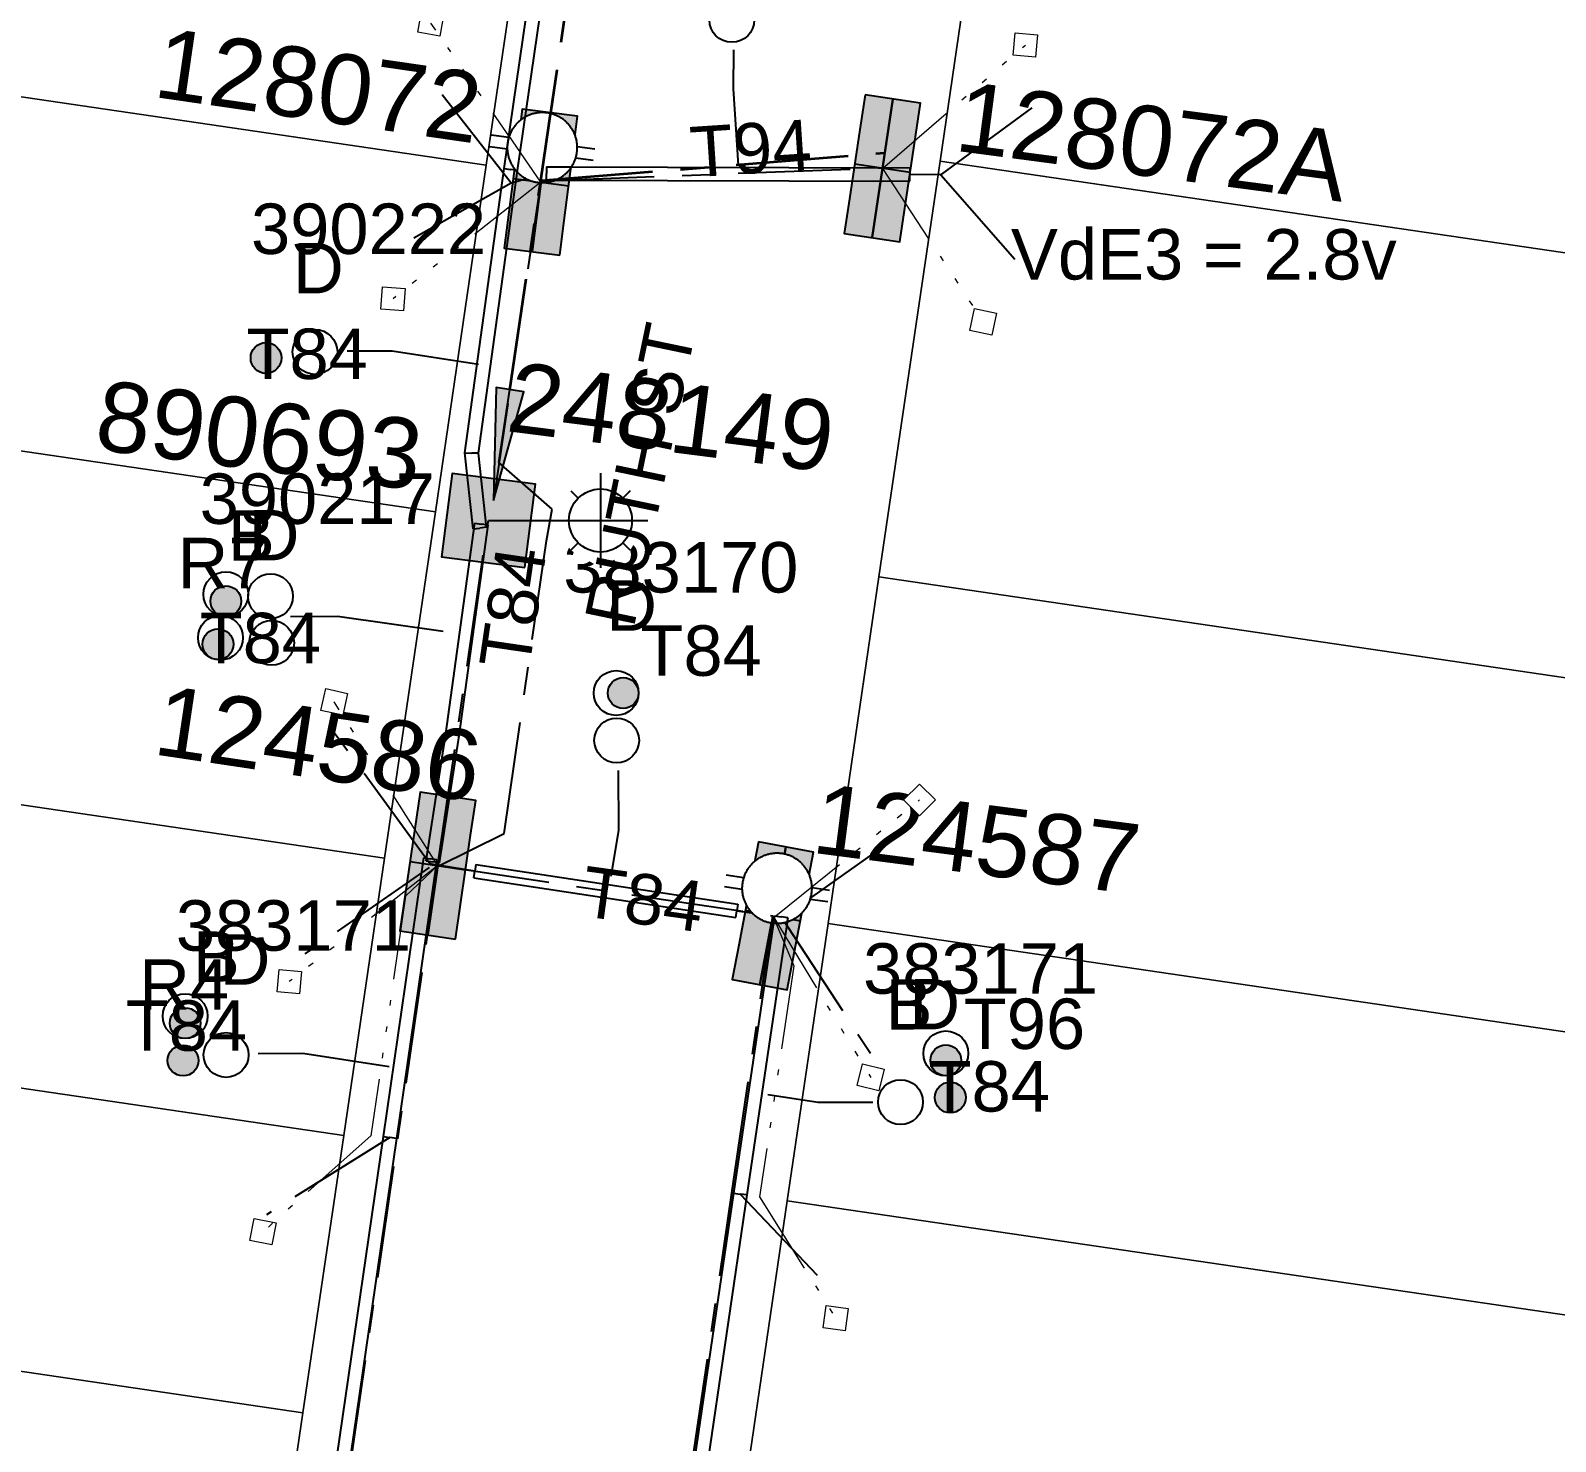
# Model space of a CAD drawing. Header units: metres. Extents: x 302924 to 304532, y 6268290 to 6269135.
# Drawn here: x 304051.4 to 304105.8, y 6268529.8 to 6268580.1 of the extents above; entities that cross this region are included whole.
import ezdxf
from ezdxf.enums import TextEntityAlignment as Align

# ---------------------------------------------------------------- set-up
doc = ezdxf.new("R2010")
doc.units = ezdxf.units.M
doc.linetypes.add('Cable Exist UG', pattern=[7, 4, -1, 1, -1])
doc.linetypes.add('PHANTOMX2', pattern=[6.6, 3, -0.75, 0.2, -0.75, 0.2, -0.75, 0.2, -0.75])
doc.layers.get('0').update_dxf_attribs({"color": 6})
for name, color, linetype, lineweight in [('_User Miscellaneous1', 30, 'Continuous', 13), ('_User Miscellaneous5', 121, 'Continuous', 13), ('_User_LV_Exist', 5, 'Continuous', 35), ('_User_LV_Final', 5, 'Continuous', 25), ('Cadastre Roads_SP_EXT', 218, 'Continuous', 15), ('Mains_LV_EXT', 163, 'Continuous', 25), ('Mains_LV_SL_EXT', 135, 'Continuous', 25), ('Services_SP_EXT', 42, 'PHANTOMX2', 20)]:
    doc.layers.add(name, color=color, linetype=linetype, lineweight=lineweight)
for name, color, linetype in [('Duct_SP_EXT', 30, 'Continuous'), ('Equip_LV_EXT', 7, 'Continuous'), ('Equip_SP_SL_EXT', 7, 'Continuous'), ('Notes_LV_MISC', 5, 'Continuous'), ('SupportsUG_SP_LV_EXT', 7, 'Continuous'), ('SupportsUG_SP_LV_SL_EXT', 7, 'Continuous'), ('Trench_SP_EXT', 7, 'Continuous')]:
    doc.layers.add(name, color=color, linetype=linetype)
doc.styles.add('COLUMN_LABEL', font='arial.ttf', dxfattribs={"height": 2})
doc.styles.add('iecARIAL', font='arial.ttf', dxfattribs={"height": 2})
doc.styles.add('ieISOCP', font='arial.ttf', dxfattribs={"height": 1.5})
doc.styles.add('POLE_LABEL', font='arial.ttf', dxfattribs={"height": 2})
doc.styles.add('SL_LABEL', font='arial.ttf', dxfattribs={"height": 2})
doc.styles.get("Standard").update_dxf_attribs({"font": 'arial.ttf'})

# ---------------------------------------------------------------- blocks, each defined once
blk = doc.blocks.new('COLUMN_EXT')
blk.add_hatch(color=256).paths.add_polyline_path([(1.5, -1.5), (1.5, 1.5), (-1.5, 1.5), (-1.5, -1.5)])
blk.add_lwpolyline([(1.5, 1.5), (-1.5, 1.5), (-1.5, -1.5), (1.5, -1.5)], close=True)
at = {"flags": 1}
blk.add_attdef('Z', (-1.813, 2.351), '', height=0.2, rotation=180, dxfattribs=at)
at = {"flags": 9}
for tag, p in [('STREETNAME', (-1.813, 1.6)), ('SUBURB', (-1.813, 1.8)), ('NOTES', (-1.813, 2)), ('LOCATION', (-1.813, 1.4)), ('LEGEND', (-1.813, 1.2)), ('USAGE', (-1.813, 1)), ('COLUMN_TYPE', (-1.813, 0.4)), ('OWNED_BY', (-1.813, 0.6)), ('STATE', (-1.813, 0.8))]:
    blk.add_attdef(tag, text='', height=0.2, rotation=180, dxfattribs=at).set_placement(p, align=Align.MIDDLE_LEFT)
for tag, style, p in [('STRUCTURE_PLANT_NUMBER', 'POLE_LABEL', (-1.813, -0.031)), ('STREET_CODE', 'COLUMN_LABEL', (-1.813, 0.2))]:
    blk.add_attdef(tag, text='', height=0.2, rotation=180, dxfattribs=dict(at, style=style)).set_placement(p, align=Align.MIDDLE_LEFT)
at = {"style": 'COLUMN_LABEL', "width": 0.9, "flags": 8}
blk.add_attdef('ASSET_NUM', text='', height=2, rotation=270, dxfattribs=at).set_placement((2, -4), align=Align.MIDDLE_LEFT)
blk = doc.blocks.new('PILLAR_EXT')
blk.add_hatch(color=256).paths.add_polyline_path([(-2.5, 1), (-2.5, -1), (2.5, -1), (2.5, 1)])
for p, q in [((0, 1), (0, -1)), ((-2.5, 0), (2.5, 0))]:
    blk.add_line(p, q)
at = {"ltscale": 10}
blk.add_line((2.5, 0), (-2.5, 0), dxfattribs=at)
blk.add_lwpolyline([(-2.5, -1), (-1.25, -1), (1.25, -1), (2.5, -1), (2.5, 1), (-2.5, 1)], close=True)
at = {"width": 0.9, "flags": 8}
blk.add_attdef('ASSET_NUM', text='', height=2, rotation=90, dxfattribs=at).set_placement((-2, 4), align=Align.MIDDLE_LEFT)
for tag, p, flags in [('OWNED_BY', (0, -0.2), 9), ('STATE', (0, -0.4), 9), ('SUPPORT_TYPE', (0, -0.6), 9), ('USAGE', (0, -0.8), 9), ('LEGEND', (0, -1), 9), ('LOCATION', (0, -1.2), 9), ('STREETNAME', (0, -1.8), 9), ('NOTES', (0, -1.4), 9), ('PARENT', (0, -1.6), 9), ('SUBURB', (0, -2), 1)]:
    blk.add_attdef(tag, p, '', height=0.2, dxfattribs=dict(flags=flags))
blk = doc.blocks.new('DUCT_EXT')
blk.add_circle((0, 0.8), 0.8)
at = {"flags": 1}
blk.add_attdef('Z', (0, 0), '', height=0.2, dxfattribs=at)
at = {"flags": 9}
for tag, p in [('DUCT_CODE', (0, 0)), ('XSECT_TYPE', (0, -0.2)), ('STATE', (0, -0.6)), ('FB_REFERENCE', (0, -0.4)), ('NOTES', (0, -0.8))]:
    blk.add_attdef(tag, text='', height=0.2, dxfattribs=at).set_placement(p, align=Align.MIDDLE_LEFT)
blk = doc.blocks.new('SL_LANTERN_EXT')
at = {"flags": 9}
for tag, p in [('LRATECODE', (-7.4, 0)), ('LOUTREACHVOCAB', (-7.2, 0)), ('LOUTREACH', (-7, 0)), ('LANTNUMBER', (-6.6, 0)), ('LNEW', (-6.4, 0)), ('LMASTVOCAB', (-6.2, 0)), ('LMAST', (-6, 0)), ('LLAMPVOCAB', (-5.8, 0)), ('LLAMP', (-5.6, 0)), ('LEXIST', (-5.4, 0)), ('LCHARGE3PERCENT', (-5.2, 0)), ('LCHARGE3', (-5, 0)), ('LCHARGE2PERCENT', (-4.8, 0)), ('LCHARGE2', (-4.6, 0)), ('LCHARGE1PERCENT', (-4.4, 0)), ('LCHARGE1', (-4.2, 0)), ('LCATEGORY', (-4, 0)), ('LBRACKETVOCAB', (-3.8, 0)), ('LBRACKET', (-3.6, 0)), ('LKINGHEIGHT', (-3.4, 0)), ('CREPLACE', (-3.2, 0)), ('CREMOVE', (-3, 0)), ('CNUMBER', (-2.8, 0)), ('CNEW', (-2.6, 0)), ('CEXIST', (-2.4, 0)), ('USAGE', (-2.2, 0)), ('STATE', (-2, 0)), ('OWNED_BY', (-1.8, 0)), ('ORIENTATION', (-1.6, 0)), ('OPERATING_VOLTAGE', (-1.4, 0)), ('NO_PHASES', (-1.2, 0)), ('LANTERN_TYPE', (-1, 0)), ('LANTERN_PURPOSE', (-0.8, 0)), ('CONTROL_TYPE', (-0.6, 0)), ('CONSTRUCTED_VOLTAGE', (-0.4, 0))]:
    blk.add_attdef(tag, text='', height=0.001, rotation=270, dxfattribs=at).set_placement(p, align=Align.MIDDLE_LEFT)
at = {"style": 'SL_LABEL', "flags": 9}
blk.add_attdef('STREET_CODE', text='', height=0.001, rotation=270, dxfattribs=at).set_placement((0.001, 0), align=Align.MIDDLE_LEFT)
at = {"flags": 1}
blk.add_attdef('Z', (0, 0), '', height=0.001, rotation=270, dxfattribs=at)
at = {"width": 0.9}
blk.add_attdef('LNUMBER', text='', height=1, dxfattribs=at).set_placement((7, -1), align=Align.MIDDLE_LEFT)
at = {"flags": 9}
for tag, p in [('LREMOVE', (0, -7.6)), ('LREPLACE', (0, -7.8)), ('LTYPE', (0, -8)), ('LTYPEVOCAB', (0, -8.2)), ('LEGEND', (0, -8.4)), ('SUBURB', (0, -8.6)), ('STREETNAME', (0, -8.8)), ('LOCATION', (0, -9)), ('NOTES', (0, -9.2)), ('MAINTAINED_BY', (0, -9.863))]:
    blk.add_attdef(tag, text='', height=0.001, dxfattribs=at).set_placement(p, align=Align.MIDDLE_LEFT)
blk.add_attdef('OPERATED_BY', (0, -9.607), '', height=0.001, dxfattribs=at)
at = {"transparency": 33554687}
blk.add_wipeout([(5.688, 0), (5.061, -1.061), (4, -1.688), (2.939, -1.061), (2.313, 0), (2.939, 1.061), (4, 1.687), (5.061, 1.061)], dxfattribs=at)
for p, q in [((4, 1.687), (4, 0)), ((2.939, 1.061), (3.205, 0.795)), ((5.061, 1.061), (4.795, 0.795)), ((0, 0), (4, 0)), ((4, 0), (5.688, 0)), ((4, 0), (4, -1.688)), ((2.939, -1.061), (3.205, -0.795)), ((5.061, -1.061), (4.795, -0.795))]:
    blk.add_line(p, q)
blk.add_circle((4, 0), 1.125)
blk = doc.blocks.new('CCP_EXT')
at = {"flags": 9}
for tag, p in [('OWNED_BY', (0, -1)), ('USAGE', (0, -1.2)), ('LEGEND', (0, -1.4)), ('LIFE_SUPPORT', (0, -1.6)), ('STATE', (0, -1.8)), ('NOTES', (0, -2))]:
    blk.add_attdef(tag, text='', height=0.2, dxfattribs=at).set_placement(p, align=Align.MIDDLE_LEFT)
at = {"transparency": 33554687}
blk.add_wipeout([(0, 0.566), (0.566, 0), (0, -0.566), (-0.566, 0)], dxfattribs=at)
blk.add_lwpolyline([(-0.566, 0), (0, 0.566), (0.566, 0), (0, -0.566), (-0.566, 0)])
at = {"flags": 1}
blk.add_attdef('Z', (0, 0), '', height=0.2, dxfattribs=at)
at = {"flags": 9}
for tag, p in [('CCP_TYPE', (0, 0)), ('OPERATING_VOLTAGE', (0, -0.6)), ('CONSTRUCTED_VOLTAGE', (0, -0.2)), ('NO_PHASES', (0, -0.4)), ('ORIENTATION', (0, -0.8))]:
    blk.add_attdef(tag, text='', height=0.2, dxfattribs=at).set_placement(p, align=Align.MIDDLE_LEFT)
blk = doc.blocks.new('LV_UG_LINKS_OPEN_EXT')
at = {"layer": 'Equip_LV_EXT'}
for tag, height, flags, p in [('ACTUAL_STATUS', 0.167, 9, (3.167, -1.667)), ('CONSTRUCTED_VOLTAGE', 0.167, 9, (3.167, -1.833)), ('NO_PHASES', 0.167, 9, (3.167, -2)), ('OPERATING_VOLTAGE', 0.2, 9, (3, -2.6)), ('ORIENTATION', 0.2, 9, (3, -2.8)), ('STATE', 0.2, 9, (3, -3)), ('SWITCH_TYPE', 0.2, 9, (3, -3.2)), ('OWNED_BY', 0.2, 9, (3, -3.8)), ('USAGE', 0.2, 9, (3, -3.4)), ('NOTES', 0.2, 9, (3, -3.6)), ('OPERATED_BY', 0.2, 9, (3, -4)), ('MAINTAINED_BY', 0.2, 9, (3, -4.2)), ('NUMBER_OF_PHASES', 0.2, 9, (3, -4.4)), ('TYPE', 0.2, 9, (3, -4.6)), ('Z', 0.2, 1, (3, -4.8))]:
    blk.add_attdef(tag, text='', height=height, dxfattribs=dict(at, flags=flags)).set_placement(p, align=Align.MIDDLE_LEFT)
at = {"transparency": 33554687}
blk.add_wipeout([(4, 1.25), (3.969, 1.25), (3.939, 1.248), (3.908, 1.247), (3.877, 1.244), (3.847, 1.241), (3.817, 1.236), (3.786, 1.232), (3.756, 1.226), (3.726, 1.22), (3.696, 1.213), (3.667, 1.205), (3.637, 1.196), (3.608, 1.187), (3.579, 1.177), (3.55, 1.166), (3.522, 1.155), (3.493, 1.143), (3.466, 1.13), (3.438, 1.117), (3.411, 1.102), (3.384, 1.088), (3.357, 1.072), (3.331, 1.056), (3.306, 1.039), (3.28, 1.022), (3.255, 1.004), (3.231, 0.985), (3.207, 0.966), (3.184, 0.947), (3.161, 0.926), (3.138, 0.905), (3.116, 0.884), (3.095, 0.862), (3.074, 0.839), (3.053, 0.816), (3.034, 0.793), (3.015, 0.769), (2.996, 0.745), (2.978, 0.72), (2.961, 0.694), (2.944, 0.669), (2.928, 0.643), (2.912, 0.616), (2.898, 0.589), (2.883, 0.562), (2.87, 0.534), (2.857, 0.507), (2.845, 0.478), (2.834, 0.45), (2.823, 0.421), (2.813, 0.392), (2.804, 0.363), (2.795, 0.333), (2.787, 0.304), (2.78, 0.274), (2.774, 0.244), (2.768, 0.214), (2.764, 0.183), (2.759, 0.153), (2.756, 0.123), (2.753, 0.092), (2.752, 0.061), (2.75, 0.031), (2.75, 0), (2.75, -0.031), (2.752, -0.061), (2.753, -0.092), (2.756, -0.123), (2.759, -0.153), (2.764, -0.183), (2.768, -0.214), (2.774, -0.244), (2.78, -0.274), (2.787, -0.304), (2.795, -0.333), (2.804, -0.363), (2.813, -0.392), (2.823, -0.421), (2.834, -0.45), (2.845, -0.478), (2.857, -0.507), (2.87, -0.534), (2.883, -0.562), (2.898, -0.589), (2.912, -0.616), (2.928, -0.643), (2.944, -0.669), (2.961, -0.694), (2.978, -0.72), (2.996, -0.745), (3.015, -0.769), (3.034, -0.793), (3.053, -0.816), (3.074, -0.839), (3.095, -0.862), (3.116, -0.884), (3.138, -0.905), (3.161, -0.926), (3.184, -0.947), (3.207, -0.966), (3.231, -0.985), (3.255, -1.004), (3.28, -1.022), (3.306, -1.039), (3.331, -1.056), (3.357, -1.072), (3.384, -1.088), (3.411, -1.102), (3.438, -1.117), (3.466, -1.13), (3.493, -1.143), (3.522, -1.155), (3.55, -1.166), (3.579, -1.177), (3.608, -1.187), (3.637, -1.196), (3.667, -1.205), (3.696, -1.213), (3.726, -1.22), (3.756, -1.226), (3.786, -1.232), (3.817, -1.236), (3.847, -1.241), (3.877, -1.244), (3.908, -1.247), (3.939, -1.248), (3.969, -1.25), (4, -1.25), (4.031, -1.25), (4.061, -1.248), (4.092, -1.247), (4.123, -1.244), (4.153, -1.241), (4.183, -1.236), (4.214, -1.232), (4.244, -1.226), (4.274, -1.22), (4.304, -1.213), (4.333, -1.205), (4.363, -1.196), (4.392, -1.187), (4.421, -1.177), (4.45, -1.166), (4.478, -1.155), (4.507, -1.143), (4.534, -1.13), (4.562, -1.117), (4.589, -1.102), (4.616, -1.088), (4.643, -1.072), (4.669, -1.056), (4.694, -1.039), (4.72, -1.022), (4.745, -1.004), (4.769, -0.985), (4.793, -0.966), (4.816, -0.947), (4.839, -0.926), (4.862, -0.905), (4.884, -0.884), (4.905, -0.862), (4.926, -0.839), (4.947, -0.816), (4.966, -0.793), (4.985, -0.769), (5.004, -0.745), (5.022, -0.72), (5.039, -0.694), (5.056, -0.669), (5.072, -0.643), (5.088, -0.616), (5.102, -0.589), (5.117, -0.562), (5.13, -0.534), (5.143, -0.507), (5.155, -0.478), (5.166, -0.45), (5.177, -0.421), (5.187, -0.392), (5.196, -0.363), (5.205, -0.333), (5.213, -0.304), (5.22, -0.274), (5.226, -0.244), (5.232, -0.214), (5.236, -0.183), (5.241, -0.153), (5.244, -0.123), (5.247, -0.092), (5.248, -0.061), (5.25, -0.031), (5.25, 0), (5.25, 0.031), (5.248, 0.061), (5.247, 0.092), (5.244, 0.123), (5.241, 0.153), (5.236, 0.183), (5.232, 0.214), (5.226, 0.244), (5.22, 0.274), (5.213, 0.304), (5.205, 0.333), (5.196, 0.363), (5.187, 0.392), (5.177, 0.421), (5.166, 0.45), (5.155, 0.478), (5.143, 0.507), (5.13, 0.534), (5.117, 0.562), (5.102, 0.589), (5.088, 0.616), (5.072, 0.643), (5.056, 0.669), (5.039, 0.694), (5.022, 0.72), (5.004, 0.745), (4.985, 0.769), (4.966, 0.793), (4.947, 0.816), (4.926, 0.839), (4.905, 0.862), (4.884, 0.884), (4.862, 0.905), (4.839, 0.926), (4.816, 0.947), (4.793, 0.966), (4.769, 0.985), (4.745, 1.004), (4.72, 1.022), (4.694, 1.039), (4.669, 1.056), (4.643, 1.072), (4.616, 1.088), (4.589, 1.102), (4.562, 1.117), (4.534, 1.13), (4.507, 1.143), (4.478, 1.155), (4.45, 1.166), (4.421, 1.177), (4.392, 1.187), (4.363, 1.196), (4.333, 1.205), (4.304, 1.213), (4.274, 1.22), (4.244, 1.226), (4.214, 1.232), (4.183, 1.236), (4.153, 1.241), (4.123, 1.244), (4.092, 1.247), (4.061, 1.248), (4.031, 1.25)], dxfattribs=at).dxf.layer = 'Equip_LV_EXT'
at = {"layer": 'Equip_LV_EXT'}
for p, q in [((3.792, 1.863), (3.792, 1.232)), ((4.208, 1.863), (4.208, 1.232)), ((3.792, -1.232), (3.792, -1.863)), ((4.208, -1.232), (4.208, -1.863))]:
    blk.add_line(p, q, dxfattribs=at)
at = {"layer": 'Equip_LV_EXT', "flags": 128}
blk.add_lwpolyline([(4, 1.25), (3.969, 1.25), (3.939, 1.248), (3.908, 1.247), (3.877, 1.244), (3.847, 1.241), (3.817, 1.236), (3.786, 1.232), (3.756, 1.226), (3.726, 1.22), (3.696, 1.213), (3.667, 1.205), (3.637, 1.196), (3.608, 1.187), (3.579, 1.177), (3.55, 1.166), (3.522, 1.155), (3.493, 1.143), (3.466, 1.13), (3.438, 1.117), (3.411, 1.102), (3.384, 1.088), (3.357, 1.072), (3.331, 1.056), (3.306, 1.039), (3.28, 1.022), (3.255, 1.004), (3.231, 0.985), (3.207, 0.966), (3.184, 0.947), (3.161, 0.926), (3.138, 0.905), (3.116, 0.884), (3.095, 0.862), (3.074, 0.839), (3.053, 0.816), (3.034, 0.793), (3.015, 0.769), (2.996, 0.745), (2.978, 0.72), (2.961, 0.694), (2.944, 0.669), (2.928, 0.643), (2.912, 0.616), (2.898, 0.589), (2.883, 0.562), (2.87, 0.534), (2.857, 0.507), (2.845, 0.478), (2.834, 0.45), (2.823, 0.421), (2.813, 0.392), (2.804, 0.363), (2.795, 0.333), (2.787, 0.304), (2.78, 0.274), (2.774, 0.244), (2.768, 0.214), (2.764, 0.183), (2.759, 0.153), (2.756, 0.123), (2.753, 0.092), (2.752, 0.061), (2.75, 0.031), (2.75, 0), (2.75, -0.031), (2.752, -0.061), (2.753, -0.092), (2.756, -0.123), (2.759, -0.153), (2.764, -0.183), (2.768, -0.214), (2.774, -0.244), (2.78, -0.274), (2.787, -0.304), (2.795, -0.333), (2.804, -0.363), (2.813, -0.392), (2.823, -0.421), (2.834, -0.45), (2.845, -0.478), (2.857, -0.507), (2.87, -0.534), (2.883, -0.562), (2.898, -0.589), (2.912, -0.616), (2.928, -0.643), (2.944, -0.669), (2.961, -0.694), (2.978, -0.72), (2.996, -0.745), (3.015, -0.769), (3.034, -0.793), (3.053, -0.816), (3.074, -0.839), (3.095, -0.862), (3.116, -0.884), (3.138, -0.905), (3.161, -0.926), (3.184, -0.947), (3.207, -0.966), (3.231, -0.985), (3.255, -1.004), (3.28, -1.022), (3.306, -1.039), (3.331, -1.056), (3.357, -1.072), (3.384, -1.088), (3.411, -1.102), (3.438, -1.117), (3.466, -1.13), (3.493, -1.143), (3.522, -1.155), (3.55, -1.166), (3.579, -1.177), (3.608, -1.187), (3.637, -1.196), (3.667, -1.205), (3.696, -1.213), (3.726, -1.22), (3.756, -1.226), (3.786, -1.232), (3.817, -1.236), (3.847, -1.241), (3.877, -1.244), (3.908, -1.247), (3.939, -1.248), (3.969, -1.25), (4, -1.25), (4.031, -1.25), (4.061, -1.248), (4.092, -1.247), (4.123, -1.244), (4.153, -1.241), (4.183, -1.236), (4.214, -1.232), (4.244, -1.226), (4.274, -1.22), (4.304, -1.213), (4.333, -1.205), (4.363, -1.196), (4.392, -1.187), (4.421, -1.177), (4.45, -1.166), (4.478, -1.155), (4.507, -1.143), (4.534, -1.13), (4.562, -1.117), (4.589, -1.102), (4.616, -1.088), (4.643, -1.072), (4.669, -1.056), (4.694, -1.039), (4.72, -1.022), (4.745, -1.004), (4.769, -0.985), (4.793, -0.966), (4.816, -0.947), (4.839, -0.926), (4.862, -0.905), (4.884, -0.884), (4.905, -0.862), (4.926, -0.839), (4.947, -0.816), (4.966, -0.793), (4.985, -0.769), (5.004, -0.745), (5.022, -0.72), (5.039, -0.694), (5.056, -0.669), (5.072, -0.643), (5.088, -0.616), (5.102, -0.589), (5.117, -0.562), (5.13, -0.534), (5.143, -0.507), (5.155, -0.478), (5.166, -0.45), (5.177, -0.421), (5.187, -0.392), (5.196, -0.363), (5.205, -0.333), (5.213, -0.304), (5.22, -0.274), (5.226, -0.244), (5.232, -0.214), (5.236, -0.183), (5.241, -0.153), (5.244, -0.123), (5.247, -0.092), (5.248, -0.061), (5.25, -0.031), (5.25, 0), (5.25, 0.031), (5.248, 0.061), (5.247, 0.092), (5.244, 0.123), (5.241, 0.153), (5.236, 0.183), (5.232, 0.214), (5.226, 0.244), (5.22, 0.274), (5.213, 0.304), (5.205, 0.333), (5.196, 0.363), (5.187, 0.392), (5.177, 0.421), (5.166, 0.45), (5.155, 0.478), (5.143, 0.507), (5.13, 0.534), (5.117, 0.562), (5.102, 0.589), (5.088, 0.616), (5.072, 0.643), (5.056, 0.669), (5.039, 0.694), (5.022, 0.72), (5.004, 0.745), (4.985, 0.769), (4.966, 0.793), (4.947, 0.816), (4.926, 0.839), (4.905, 0.862), (4.884, 0.884), (4.862, 0.905), (4.839, 0.926), (4.816, 0.947), (4.793, 0.966), (4.769, 0.985), (4.745, 1.004), (4.72, 1.022), (4.694, 1.039), (4.669, 1.056), (4.643, 1.072), (4.616, 1.088), (4.589, 1.102), (4.562, 1.117), (4.534, 1.13), (4.507, 1.143), (4.478, 1.155), (4.45, 1.166), (4.421, 1.177), (4.392, 1.187), (4.363, 1.196), (4.333, 1.205), (4.304, 1.213), (4.274, 1.22), (4.244, 1.226), (4.214, 1.232), (4.183, 1.236), (4.153, 1.241), (4.123, 1.244), (4.092, 1.247), (4.061, 1.248), (4.031, 1.25)], close=True, dxfattribs=at)
blk = doc.blocks.new('CABLE_LARGE_EXT')
h = blk.add_hatch(color=256)
edge = h.paths.add_edge_path()
edge.add_arc((0, 0.55), 0.55, 0, 360)
blk.add_circle((0, 0.55), 0.55)
at = {"flags": 1}
blk.add_attdef('Z', (0, 0), '', height=0.2, dxfattribs=at)
at = {"flags": 9}
for tag, p in [('COND_CODE', (0, 0)), ('XSECT_SIZE', (0, -0.6)), ('STATE', (0, -0.4)), ('FB_REFERENCE', (0, -0.2)), ('NOTES', (0, -0.8))]:
    blk.add_attdef(tag, text='', height=0.2, dxfattribs=at).set_placement(p, align=Align.MIDDLE_LEFT)
blk = doc.blocks.new('ARROW')
h = blk.add_hatch(color=256)
h.dxf.hatch_style = 1
h.paths.add_polyline_path([(-4, 0), (0, -0.5), (0, 0.5)])
blk.add_line((-0.5, 0), (-4, 0))
at = {"flags": 128}
blk.add_lwpolyline([(-4, 0), (0, -0.5), (0, 0.5)], close=True, dxfattribs=at)
blk.add_circle((0, 0), 0.0001)

msp = doc.modelspace()

# ---------------------------------------------------------------- linework, layer by layer
at = {"layer": '_User Miscellaneous1', "transparency": 33554687}
for p, q in [((304068.2599, 6268575.1839), (304071.85, 6268599.7592)), ((304068.7349, 6268575.1146), (304072.325, 6268599.6898)), ((304066.8661, 6268565.035), (304068.2596, 6268575.1819)), ((304067.3497, 6268565.0283), (304068.7352, 6268575.1166)), ((304068.2596, 6268575.1819), (304068.4974, 6268575.1492)), ((304068.2599, 6268575.1839), (304068.4974, 6268575.1492)), ((304068.7352, 6268575.1166), (304068.4974, 6268575.1492)), ((304068.7349, 6268575.1146), (304068.4974, 6268575.1492)), ((304069.7755, 6268575.2493), (304069.7748, 6268575.0093)), ((304069.7755, 6268575.2493), (304082.7433, 6268575.2131)), ((304082.7433, 6268575.2131), (304082.7426, 6268574.9731)), ((304069.7741, 6268574.7693), (304069.7748, 6268575.0093)), ((304069.7741, 6268574.7693), (304082.7419, 6268574.7331)), ((304082.7419, 6268574.7331), (304082.7426, 6268574.9731)), ((304067.1613, 6268562.3284), (304066.8661, 6268565.035)), ((304066.8661, 6268565.035), (304067.1079, 6268565.0317)), ((304067.3497, 6268565.0283), (304067.1079, 6268565.0317)), ((304067.6385, 6268562.3804), (304067.3497, 6268565.0283)), ((304066.1885, 6268555.0131), (304067.2129, 6268562.524)), ((304066.6635, 6268554.9435), (304067.6885, 6268562.4592)), ((304067.1613, 6268562.3284), (304067.3999, 6268562.3544)), ((304067.2129, 6268562.524), (304067.4507, 6268562.4916)), ((304067.6385, 6268562.3804), (304067.3999, 6268562.3544)), ((304067.6885, 6268562.4592), (304067.4507, 6268562.4916)), ((304065.4789, 6268550.4813), (304066.1885, 6268555.0131)), ((304066.1885, 6268555.0131), (304066.426, 6268554.9783)), ((304065.9532, 6268550.407), (304066.6635, 6268554.9435)), ((304066.6635, 6268554.9435), (304066.426, 6268554.9783)), ((304065.39, 6268550.5852), (304063.9505, 6268540.6351)), ((304065.8651, 6268550.5165), (304064.4255, 6268540.5664)), ((304065.39, 6268550.5852), (304065.6275, 6268550.5508)), ((304065.4789, 6268550.4813), (304065.7161, 6268550.4442)), ((304065.8651, 6268550.5165), (304065.6275, 6268550.5508)), ((304065.9532, 6268550.407), (304065.7161, 6268550.4442)), ((304067.1772, 6268549.8719), (304067.2133, 6268550.1092)), ((304067.2493, 6268550.3465), (304067.2133, 6268550.1092)), ((304067.2493, 6268550.3465), (304076.6057, 6268548.925)), ((304067.1772, 6268549.8719), (304076.5336, 6268548.4504)), ((304077.9082, 6268548.5094), (304076.4495, 6268538.6222)), ((304076.5336, 6268548.4504), (304076.5697, 6268548.6877)), ((304076.6057, 6268548.925), (304076.5697, 6268548.6877)), ((304077.9082, 6268548.5094), (304078.1456, 6268548.4743)), ((304078.383, 6268548.4393), (304078.1456, 6268548.4743)), ((304078.383, 6268548.4393), (304076.9244, 6268538.5522)), ((304063.9505, 6268540.6354), (304058.8792, 6268505.8475)), ((304064.4255, 6268540.5662), (304059.3541, 6268505.7783)), ((304063.9505, 6268540.6354), (304064.188, 6268540.6008)), ((304063.9505, 6268540.6351), (304064.188, 6268540.6008)), ((304064.4255, 6268540.5664), (304064.188, 6268540.6008)), ((304064.4255, 6268540.5662), (304064.188, 6268540.6008)), ((304076.4495, 6268538.6221), (304074.995, 6268528.7306)), ((304076.9244, 6268538.5523), (304075.4699, 6268528.6608)), ((304076.4495, 6268538.6222), (304076.6869, 6268538.5872)), ((304076.4495, 6268538.6221), (304076.6869, 6268538.5872)), ((304076.9244, 6268538.5522), (304076.6869, 6268538.5872)), ((304076.9244, 6268538.5523), (304076.6869, 6268538.5872))]:
    msp.add_line(p, q, dxfattribs=at)
at = {"layer": '_User Miscellaneous5', "linetype": 'Continuous', "transparency": 33554597}
for points in [[(304069.8067, 6268590.1455), (304038.1448, 6268594.7978), (304035.9643, 6268579.9564), (304067.6262, 6268575.3041), (304069.8067, 6268590.1455)], [(304120.2677, 6268582.7305), (304085.6369, 6268587.8194), (304083.8196, 6268575.4519), (304118.4497, 6268570.3629), (304120.2677, 6268582.7305)], [(304067.6262, 6268575.3041), (304035.9643, 6268579.9564), (304034.1471, 6268567.5888), (304065.8091, 6268562.9356), (304067.6262, 6268575.3041)], [(304118.4497, 6268570.3629), (304083.8196, 6268575.4519), (304081.6392, 6268560.6104), (304116.2691, 6268555.5215), (304118.4497, 6268570.3629)], [(304065.8091, 6268562.9356), (304034.1471, 6268567.5888), (304032.33, 6268555.2202), (304063.9918, 6268550.568), (304065.8091, 6268562.9356)], [(304116.2691, 6268555.5215), (304081.6392, 6268560.6104), (304079.8211, 6268548.2419), (304114.4509, 6268543.153), (304116.2691, 6268555.5215)], [(304063.9918, 6268550.568), (304032.33, 6268555.2202), (304030.8761, 6268545.3257), (304062.5379, 6268540.6734), (304063.9918, 6268550.568)], [(304114.4509, 6268543.153), (304079.8211, 6268548.2419), (304078.3671, 6268538.3472), (304112.997, 6268533.2584), (304114.4509, 6268543.153)], [(304062.5379, 6268540.6734), (304030.8761, 6268545.3257), (304029.4222, 6268535.432), (304034.0286, 6268534.7546), (304042.631, 6268533.4908), (304049.6861, 6268532.4538), (304061.084, 6268530.7788), (304062.5379, 6268540.6734)], [(304112.997, 6268533.2584), (304078.3671, 6268538.3472), (304076.9133, 6268528.4517), (304092.1655, 6268526.2111), (304104.533, 6268524.3937), (304111.543, 6268523.3638), (304112.997, 6268533.2584)], [(304061.084, 6268530.7788), (304049.6861, 6268532.4538), (304048.6655, 6268525.5079), (304050.2138, 6268525.2801), (304049.4426, 6268520.032), (304049.2993, 6268520.0529), (304048.7732, 6268516.4757), (304048.9166, 6268516.4548), (304047.6794, 6268508.0345), (304047.536, 6268508.0555), (304046.7292, 6268502.564), (304051.7757, 6268501.823), (304057.4488, 6268506.0418), (304061.084, 6268530.7788)]]:
    msp.add_lwpolyline(points, close=True, dxfattribs=at)
at = {"layer": 'Duct_SP_EXT'}
for p, q in [((304082.7433, 6268575.2131), (304082.7426, 6268574.9731)), ((304082.7419, 6268574.7331), (304082.7426, 6268574.9731)), ((304067.1613, 6268562.3284), (304066.8661, 6268565.035)), ((304066.8661, 6268565.035), (304067.1079, 6268565.0317)), ((304067.3497, 6268565.0283), (304067.1079, 6268565.0317)), ((304066.1885, 6268555.0131), (304067.2129, 6268562.524)), ((304067.1613, 6268562.3284), (304067.3999, 6268562.3544)), ((304065.4789, 6268550.4813), (304066.1885, 6268555.0131)), ((304066.1885, 6268555.0131), (304066.426, 6268554.9783)), ((304065.9532, 6268550.407), (304066.6635, 6268554.9435)), ((304066.6635, 6268554.9435), (304066.426, 6268554.9783)), ((304065.39, 6268550.5852), (304063.9505, 6268540.6351)), ((304065.8651, 6268550.5165), (304064.4255, 6268540.5664)), ((304065.39, 6268550.5852), (304065.6275, 6268550.5508)), ((304065.4789, 6268550.4813), (304065.7161, 6268550.4442)), ((304065.8651, 6268550.5165), (304065.6275, 6268550.5508)), ((304065.9532, 6268550.407), (304065.7161, 6268550.4442)), ((304067.1772, 6268549.8719), (304067.2133, 6268550.1092)), ((304067.2493, 6268550.3465), (304067.2133, 6268550.1092)), ((304063.9505, 6268540.6354), (304064.188, 6268540.6008)), ((304063.9505, 6268540.6351), (304064.188, 6268540.6008)), ((304064.4255, 6268540.5664), (304064.188, 6268540.6008)), ((304064.4255, 6268540.5662), (304064.188, 6268540.6008)), ((304076.4495, 6268538.6221), (304074.995, 6268528.7306)), ((304076.9244, 6268538.5523), (304075.4699, 6268528.6608)), ((304076.4495, 6268538.6222), (304076.6869, 6268538.5872)), ((304076.4495, 6268538.6221), (304076.6869, 6268538.5872)), ((304076.9244, 6268538.5522), (304076.6869, 6268538.5872)), ((304076.9244, 6268538.5523), (304076.6869, 6268538.5872))]:
    msp.add_line(p, q, dxfattribs=at)
for points in [[(304076.4433, 6268579.4141), (304076.4424, 6268578.0229), (304076.61, 6268575.3036)], [(304062.6646, 6268568.6818), (304064.2682, 6268568.6741), (304067.3437, 6268568.1963)], [(304060.6432, 6268559.2022), (304062.3214, 6268559.2056), (304066.0912, 6268558.6759)], [(304072.3317, 6268553.7041), (304072.3396, 6268551.5619), (304072.0725, 6268549.9261)], [(304059.4807, 6268543.6048), (304061.078, 6268543.6097), (304064.1566, 6268543.1335)], [(304081.417, 6268541.8531), (304079.4708, 6268541.8551), (304077.6728, 6268542.1311)]]:
    msp.add_lwpolyline(points, dxfattribs=at)
at = {"layer": 'Trench_SP_EXT', "linetype": 'Cable Exist UG'}
for points in [[(304068.5174, 6268574.6661), (304065.8111, 6268578.1229)], [(304083.8829, 6268574.9849), (304087.469, 6268577.6185)], [(304068.5174, 6268574.6661), (304064.4765, 6268572.3778)], [(304069.7748, 6268575.0094), (304068.5174, 6268574.6661)], [(304082.7426, 6268574.9731), (304083.8829, 6268574.9849)], [(304083.8526, 6268574.9534), (304086.7884, 6268571.6123)], [(304065.6195, 6268550.3595), (304062.2029, 6268555.0473)], [(304078.1798, 6268548.437), (304082.7055, 6268551.6279)], [(304067.2133, 6268550.1092), (304065.6056, 6268550.3742)], [(304076.5697, 6268548.6877), (304078.1456, 6268548.4744)]]:
    msp.add_lwpolyline(points, dxfattribs=at)

# ---------------------------------------------------------------- block references
at = {"layer": 'Duct_SP_EXT', "rotation": 90.09962442912095}
for name, p in [('DUCT_EXT', (304077.1886, 6268580.4908)), ('DUCT_EXT', (304073.0619, 6268556.4673)), ('CABLE_LARGE_EXT', (304073.0619, 6268556.4673)), ('DUCT_EXT', (304073.079, 6268554.7755))]:
    msp.add_blockref(name, p, dxfattribs=at)
at = {"layer": 'Duct_SP_EXT'}
for name, p in [('DUCT_EXT', (304061.5134, 6268567.8383)), ('CABLE_LARGE_EXT', (304059.7682, 6268567.8735)), ('DUCT_EXT', (304058.3325, 6268559.1927)), ('DUCT_EXT', (304059.9271, 6268559.1214)), ('CABLE_LARGE_EXT', (304058.3325, 6268559.1926)), ('DUCT_EXT', (304058.1394, 6268557.641)), ('DUCT_EXT', (304059.9658, 6268557.4546)), ('CABLE_LARGE_EXT', (304058.0491, 6268557.6574)), ('DUCT_EXT', (304056.8789, 6268544.1347)), ('CABLE_LARGE_EXT', (304056.8789, 6268544.1347)), ('DUCT_EXT', (304058.3398, 6268542.7488)), ('DUCT_EXT', (304084.0257, 6268542.8053)), ('CABLE_LARGE_EXT', (304056.8048, 6268542.8011)), ('CABLE_LARGE_EXT', (304084.0258, 6268542.8053)), ('DUCT_EXT', (304082.4085, 6268541.067)), ('CABLE_LARGE_EXT', (304084.1857, 6268541.4816))]:
    msp.add_blockref(name, p, dxfattribs=at)
at = {"layer": 'SupportsUG_SP_LV_EXT'}
ref = msp.add_blockref('PILLAR_EXT', (304069.5763, 6268574.6972), dxfattribs=dict(at, rotation=82.7155033665436))
ref.add_attrib('ASSET_NUM', '128072', dxfattribs={"layer": '0', "height": 2.5, "rotation": 351.7562, "style": 'iecARIAL'}).set_placement((304067.4084, 6268577.3137), align=Align.MIDDLE_RIGHT)
ref = msp.add_blockref('PILLAR_EXT', (304081.7637, 6268575.1889), dxfattribs=dict(at, rotation=261.4547785415266))
ref.add_attrib('ASSET_NUM', '128072A', dxfattribs={"layer": '0', "height": 2.5, "rotation": 352.46862, "style": 'iecARIAL'}).set_placement((304084.4582, 6268577.066), align=Align.MIDDLE_LEFT)
ref = msp.add_blockref('PILLAR_EXT', (304065.8975, 6268550.3051), dxfattribs=dict(at, rotation=81.67745668261173))
ref.add_attrib('ASSET_NUM', '124586', dxfattribs={"layer": '0', "height": 2.5, "rotation": 351.51646, "style": 'iecARIAL'}).set_placement((304067.3975, 6268553.8051), align=Align.MIDDLE_RIGHT)
ref = msp.add_blockref('PILLAR_EXT', (304077.8532, 6268548.514), dxfattribs=dict(at, rotation=259.2277038454109))
ref.add_attrib('ASSET_NUM', '124587', dxfattribs={"layer": '0', "height": 2.5, "rotation": 352.61186, "style": 'iecARIAL'}).set_placement((304079.3532, 6268552.014), align=Align.MIDDLE_LEFT)
at = {"layer": 'SupportsUG_SP_LV_SL_EXT'}
ref = msp.add_blockref('COLUMN_EXT', (304067.7007, 6268562.6236), dxfattribs=dict(at, rotation=262.7126696675072))
ref.add_attrib('ASSET_NUM', '890693', dxfattribs={"layer": '0', "height": 2.5, "rotation": 352.71267, "style": 'COLUMN_LABEL'}).set_placement((304065.465, 6268566.1734), align=Align.TOP_RIGHT)

# ---------------------------------------------------------------- texts
at = {"layer": 'Duct_SP_EXT'}
for s, p in [('390222', (304059.2296, 6268572.1343)), ('D', (304060.7246, 6268570.731)), ('390217', (304057.3974, 6268562.5023)), ('B', (304058.401, 6268561.1889)), ('D', (304059.1423, 6268561.2015)), ('R7', (304056.6063, 6268560.2046)), ('383170', (304070.3733, 6268560.0521)), ('D', (304071.9026, 6268558.687)), ('T84', (304057.3974, 6268557.53)), ('T84', (304073.1261, 6268557.0805)), ('383171', (304056.548, 6268547.2712)), ('B', (304057.1515, 6268546.1563)), ('D', (304058.1058, 6268546.0572)), ('383171', (304081.0717, 6268545.7364)), ('R4', (304055.2364, 6268545.1605)), ('B', (304081.8744, 6268544.4542)), ('D', (304082.7188, 6268544.4656)), ('T84', (304054.7582, 6268543.6982)), ('T96', (304084.6653, 6268543.7629)), ('T84', (304083.4083, 6268541.5288))]:
    msp.add_text(s, height=1.8, dxfattribs=at).set_placement(p)
at = {"layer": 'Mains_LV_EXT'}
for s, rotation, p in [('T94', 3.74765, (304074.9575, 6268574.8671)), ('T84', 352.1317, (304070.9451, 6268548.5187))]:
    msp.add_text(s, height=1.8, rotation=rotation, dxfattribs=at).set_placement(p)
at = {"layer": 'Notes_LV_MISC', "color": 6, "insert": (304086.3483, 6268573.023), "char_height": 1.8, "width": 15.643884, "attachment_point": 1, "style": 'ieISOCP'}
msp.add_mtext('VdE3 = 2.8v', dxfattribs=at)

# ---------------------------------------------------------------- next in the draw order: block references
at = {"layer": 'Equip_SP_SL_EXT'}
ref = msp.add_blockref('SL_LANTERN_EXT', (304067.7007, 6268562.6235), dxfattribs=at)
ref.add_attrib('ASSET_NUM', '248149', dxfattribs={"layer": '0', "height": 2.5, "rotation": 352.71267, "style": 'iecARIAL'}).set_placement((304080.0052, 6268565.5812), align=Align.MIDDLE_RIGHT)
at = {"layer": 'Services_SP_EXT'}
for p, rotation in [((304065.6489, 6268580.3773), 304.7155035183193), ((304086.8652, 6268579.5921), 219.4547784763674), ((304064.2975, 6268570.5355), 40.71550328827909), ((304085.3573, 6268569.7112), 123.4547786896364), ((304062.1999, 6268556.15), 302.3453176774929), ((304060.5974, 6268546.1666), 39.67745660434802), ((304081.3445, 6268542.75), 121.2277034655236), ((304059.6606, 6268537.2423), 303.6774567915069), ((304080.0959, 6268534.1535), 217.2277037068112)]:
    msp.add_blockref('CCP_EXT', p, dxfattribs=dict(at, rotation=rotation))
msp.add_blockref('CCP_EXT', (304083.086, 6268552.6501), dxfattribs=at)

# ---------------------------------------------------------------- next in the draw order: linework, layer by layer
at = {"layer": 'Cadastre Roads_SP_EXT', "linetype": 'Continuous'}
msp.add_lwpolyline([(304076.9132, 6268528.4516), (304078.3672, 6268538.3472), (304079.8211, 6268548.2419), (304081.6391, 6268560.6104), (304083.8197, 6268575.4518), (304085.6369, 6268587.8194), (304087.6723, 6268601.6723), (304089.1262, 6268611.5659), (304090.945, 6268623.9444), (304075.1148, 6268626.2705), (304073.296, 6268613.892), (304071.2607, 6268600.0402), (304069.8067, 6268590.1455), (304067.6263, 6268575.3041), (304065.809, 6268562.9356), (304063.9919, 6268550.568), (304062.5379, 6268540.6734), (304061.084, 6268530.7788), (304057.4488, 6268506.0417), (304073.2788, 6268503.7156), (304076.9132, 6268528.4516)], close=True, dxfattribs=at)
at = {"layer": 'Duct_SP_EXT'}
for p, q in [((304067.6385, 6268562.3804), (304067.3497, 6268565.0283)), ((304066.6635, 6268554.9435), (304067.6885, 6268562.4592)), ((304067.2129, 6268562.524), (304067.4507, 6268562.4916)), ((304067.6385, 6268562.3804), (304067.3999, 6268562.3544)), ((304067.6885, 6268562.4592), (304067.4507, 6268562.4916)), ((304063.9505, 6268540.6354), (304058.8792, 6268505.8475)), ((304064.4255, 6268540.5662), (304059.3541, 6268505.7783))]:
    msp.add_line(p, q, dxfattribs=at)
at = {"layer": 'Mains_LV_EXT', "linetype": 'Cable Exist UG'}
msp.add_lwpolyline([(304046.5256, 6268500.6443), (304047.6696, 6268498.4887), (304047.6696, 6268498.4887), (304052.7844, 6268497.697), (304061.3521, 6268503.096), (304061.9127, 6268505.9128), (304059.7056, 6268507.9052), (304059.7056, 6268507.9052), (304065.9244, 6268550.4961)], dxfattribs=at)
at = {"layer": 'Mains_LV_SL_EXT', "linetype": 'Cable Exist UG'}
msp.add_lwpolyline([(304065.9244, 6268550.4961), (304067.7007, 6268562.6235)], dxfattribs=at)
at = {"layer": 'Services_SP_EXT'}
for points in [[(304081.7638, 6268575.1889), (304086.8651, 6268579.592)], [(304081.7638, 6268575.1889), (304085.3573, 6268569.7111)], [(304065.9102, 6268550.2918), (304062.1999, 6268556.15)], [(304065.8975, 6268550.3051), (304064.7482, 6268549.2212), (304064.7482, 6268549.2212), (304063.5091, 6268540.6664), (304059.6606, 6268537.2423)], [(304065.8975, 6268550.3051), (304060.5974, 6268546.1666)]]:
    msp.add_lwpolyline(points, dxfattribs=at)
at = {"layer": 'Trench_SP_EXT', "linetype": 'Cable Exist UG'}
for points in [[(304065.5895, 6268550.2389), (304061.1478, 6268547.1593)], [(304078.1456, 6268548.4744), (304081.3388, 6268543.6142)], [(304064.188, 6268540.6008), (304059.7819, 6268537.8495)], [(304076.687, 6268538.5872), (304080.0433, 6268535.0497)]]:
    msp.add_lwpolyline(points, dxfattribs=at)

# ---------------------------------------------------------------- next in the draw order: block references
at = {"layer": '_User_LV_Final', "color": 3, "transparency": 33554687, "rotation": 81.59461986945301}
msp.add_blockref('ARROW', (304068.4705, 6268567.2914), dxfattribs=at)

# ---------------------------------------------------------------- next in the draw order: texts
at = {"layer": 'Cadastre Roads_SP_EXT'}
msp.add_text('RUTH ST', height=1.8, rotation=78.23171, dxfattribs=at).set_placement((304072.886, 6268558.7414))
at = {"layer": 'Duct_SP_EXT'}
msp.add_text('T84', height=1.8, dxfattribs=at).set_placement((304059.0684, 6268567.6721))
at = {"layer": 'Mains_LV_EXT'}
msp.add_text('T84', height=1.8, rotation=81.64177, dxfattribs=at).set_placement((304069.1483, 6268557.2442))

# ---------------------------------------------------------------- next in the draw order: block references
at = {"layer": 'Equip_LV_EXT'}
for p, rotation in [((304069.0947, 6268571.9664), 82.38829982038894), ((304077.4199, 6268545.5394), 81.64161300219928)]:
    msp.add_blockref('LV_UG_LINKS_OPEN_EXT', p, dxfattribs=dict(at, rotation=rotation))

# ---------------------------------------------------------------- next in the draw order: linework, layer by layer
at = {"layer": '_User_LV_Exist', "color": 3, "linetype": 'Cable Exist UG', "transparency": 33554687, "flags": 128}
for points in [[(304069.5707, 6268574.7508), (304073.1791, 6268599.3435)], [(304069.5707, 6268574.7508), (304081.8409, 6268575.7426)], [(304068.4705, 6268567.2914), (304068.4705, 6268567.2914), (304068.4705, 6268567.2914), (304069.5707, 6268574.7508)]]:
    msp.add_lwpolyline(points, dxfattribs=at)
at = {"layer": 'Duct_SP_EXT'}
for p, q in [((304068.2599, 6268575.1839), (304071.85, 6268599.7592)), ((304068.7349, 6268575.1146), (304072.325, 6268599.6898)), ((304066.8661, 6268565.035), (304068.2596, 6268575.1819)), ((304067.3497, 6268565.0283), (304068.7352, 6268575.1166)), ((304068.2596, 6268575.1819), (304068.4974, 6268575.1492)), ((304068.2599, 6268575.1839), (304068.4974, 6268575.1492)), ((304068.7352, 6268575.1166), (304068.4974, 6268575.1492)), ((304068.7349, 6268575.1146), (304068.4974, 6268575.1492)), ((304069.7755, 6268575.2493), (304069.7748, 6268575.0093)), ((304069.7755, 6268575.2493), (304082.7433, 6268575.2131)), ((304069.7741, 6268574.7693), (304069.7748, 6268575.0093)), ((304069.7741, 6268574.7693), (304082.7419, 6268574.7331)), ((304067.2493, 6268550.3465), (304076.6057, 6268548.925)), ((304067.1772, 6268549.8719), (304076.5336, 6268548.4504)), ((304077.9082, 6268548.5094), (304076.4495, 6268538.6222)), ((304076.5336, 6268548.4504), (304076.5697, 6268548.6877)), ((304076.6057, 6268548.925), (304076.5697, 6268548.6877)), ((304077.9082, 6268548.5094), (304078.1456, 6268548.4743)), ((304078.383, 6268548.4393), (304078.1456, 6268548.4743)), ((304078.383, 6268548.4393), (304076.9244, 6268538.5522))]:
    msp.add_line(p, q, dxfattribs=at)
at = {"layer": 'Mains_LV_EXT', "linetype": 'Cable Exist UG'}
for points in [[(304069.5707, 6268574.7508), (304073.1791, 6268599.3435)], [(304069.6258, 6268574.7501), (304081.891, 6268575.2133)], [(304065.9102, 6268550.2918), (304068.2593, 6268551.4518), (304068.2593, 6268551.4518), (304069.7805, 6268561.8944), (304069.983, 6268563.0281), (304068.0792, 6268564.6874), (304068.0792, 6268564.6874), (304069.5755, 6268574.6445)], [(304065.8975, 6268550.3051), (304077.8533, 6268548.514)], [(304099.9904, 6268492.663), (304098.024, 6268490.986), (304098.024, 6268490.986), (304087.2229, 6268492.5724), (304075.9604, 6268494.1882), (304075.2855, 6268497.5845), (304075.2855, 6268497.5845), (304071.179, 6268503.1876), (304074.9363, 6268528.7393), (304076.3923, 6268538.631), (304077.8533, 6268548.514)]]:
    msp.add_lwpolyline(points, dxfattribs=at)
at = {"layer": 'Services_SP_EXT'}
for points in [[(304069.5763, 6268574.6972), (304065.6489, 6268580.3773)], [(304069.5763, 6268574.6972), (304064.2975, 6268570.5355)], [(304077.894, 6268548.4686), (304083.0859, 6268552.6501)], [(304077.8532, 6268548.5139), (304078.6035, 6268546.734), (304078.6035, 6268546.734), (304077.3813, 6268538.486), (304080.0958, 6268534.1535)], [(304077.8532, 6268548.5139), (304081.3446, 6268542.7501)]]:
    msp.add_lwpolyline(points, dxfattribs=at)

doc.saveas('drawing.dxf')
